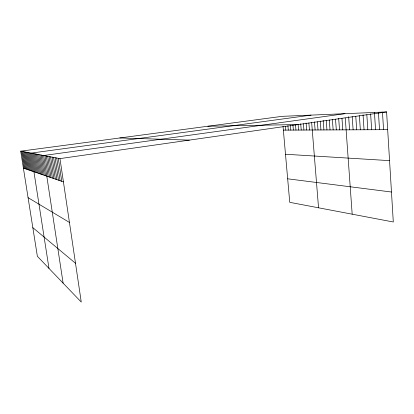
<?xml version="1.0" encoding="UTF-8"?>
<svg xmlns="http://www.w3.org/2000/svg" width="414" height="414" viewBox="0 0 414 414"><rect width="100%" height="100%" fill="white"/><g stroke="black" fill="none" stroke-linecap="round" stroke-linejoin="round"><path stroke-width="0.62" d="M59.968 158.603L81.263 302.075L37.369 256.292L20.7 151.172L59.968 158.603L386.588 111.925L393.3 221.992L289.748 202.332L283.026 126.363M344.95 113.684L43.636 155.514L63.119 283.15M311.054 115.118L31.019 153.123L48.992 268.417M20.7 151.172L282.141 116.339L386.588 111.925M207.833 126.239L298.432 124.526M283.357 130.12L387.67 129.665M119.853 137.96L189.379 140.108M285.494 154.256L389.558 160.637M287.668 178.807L391.473 192.024M23.386 168.1L63.43 181.906M28.069 197.664L69.443 222.432M32.825 227.648L75.508 263.278M21.559 151.333L24.26 168.4M28.002 152.554L30.843 170.671M27.034 152.368L29.855 170.33M26.082 152.192L28.882 169.994M25.145 152.01L27.924 169.662M24.224 151.84L26.988 169.342M23.324 151.669L26.061 169.021M22.434 151.498L25.156 168.71M35.304 153.936L38.29 173.238M34.202 153.723L37.167 172.85M33.12 153.522L36.065 172.472M32.059 153.32L34.983 172.095M29.994 152.932L32.877 171.37M28.99 152.74L31.847 171.018M41.136 155.038L44.241 175.293M39.925 154.81L43.004 174.863M38.735 154.582L41.793 174.444M37.57 154.365L40.603 174.035M36.427 154.148L39.433 173.632M47.708 156.28L50.938 177.601M46.321 156.021L49.525 177.114M44.966 155.762L48.143 176.638M42.373 155.271L45.504 175.727M55.109 157.682L58.477 180.199M53.561 157.387L56.904 179.655M52.05 157.103L55.362 179.127M50.57 156.823L53.856 178.605M49.121 156.549L52.381 178.098M58.312 158.288L61.738 181.327M56.692 157.982L60.092 180.758M287.906 125.654L288.294 130.1M285.479 126.327L285.81 130.11M292.921 124.93L293.366 130.079M290.426 125.613L290.814 130.089M300.709 123.755L301.232 130.043M298.101 124.438L298.577 130.053M295.529 125.106L295.953 130.068M306.091 123.005L306.665 130.022M303.405 123.698L303.933 130.032M311.654 122.554L318.547 207.797M308.865 122.942L309.439 130.006M317.357 121.794L318.009 129.97M314.459 121.866L315.111 129.98M323.184 120.37L323.929 129.944M320.25 121.085L320.948 129.96M332.349 119.248L333.151 129.903M329.275 119.967L330.03 129.918M326.216 120.283L326.956 129.929M338.688 118.42L339.532 129.877M335.516 119.154L336.318 129.887M341.959 118.316L342.797 129.861M348.65 116.67L349.587 129.83M345.266 118.037L352.179 214.188M355.776 116.422L356.702 129.799M352.185 116.546L353.116 129.815M363.047 114.797L364.056 129.768M359.383 115.651L360.346 129.784M366.825 114.652L367.823 129.753M374.447 112.442L375.56 129.717M370.623 113.876L371.658 129.737M382.469 112.101L383.561 129.68M378.468 112.918L379.524 129.701"/></g></svg>
